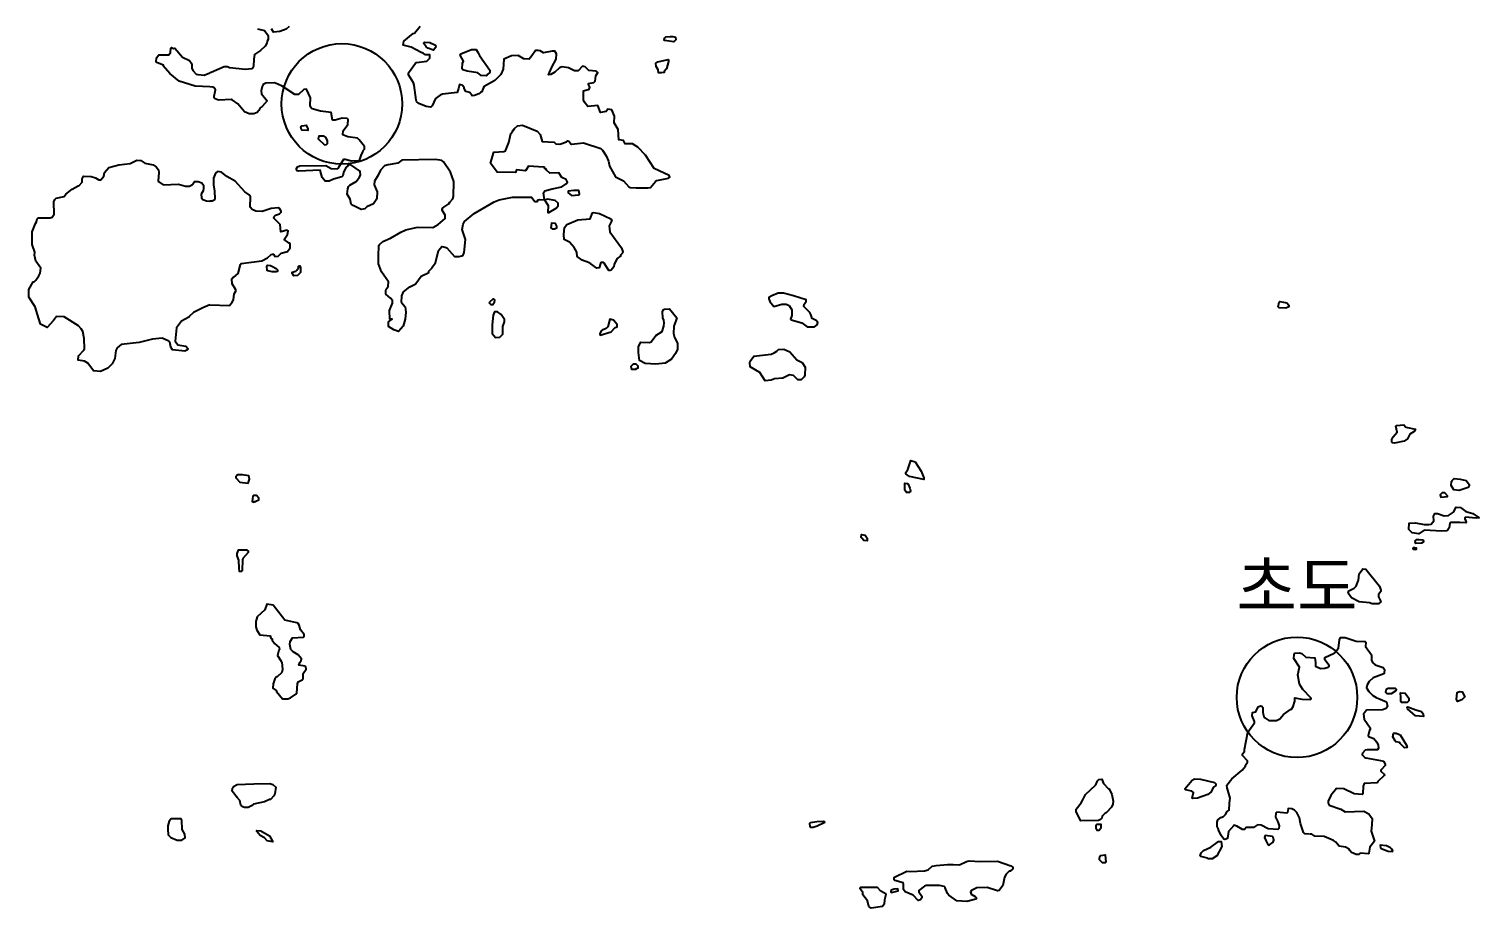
# Model space of a CAD drawing. Header units: millimetres. Extents: x -19392 to 580976, y -49129 to 736091.
# Drawn here: x 195983 to 226057, y 78236 to 96473 of the extents above; entities that cross this region are included whole.
import ezdxf
from ezdxf.enums import TextEntityAlignment as Align

# ---------------------------------------------------------------- set-up
doc = ezdxf.new("R2010")
doc.units = ezdxf.units.MM
for name, color, linetype in [('2122', 7, 'Continuous'), ('AWS', 4, 'Continuous'), ('AWS명', 2, 'Continuous')]:
    doc.layers.add(name, color=color, linetype=linetype)
doc.styles.get("Standard").update_dxf_attribs({"font": ''})
doc.styles.get('Standard').set_extended_font_data('Gulim')

msp = doc.modelspace()

# ---------------------------------------------------------------- linework, layer by layer
at = {"layer": '2122', "color": 7}
for points in [[(200724, 96476), (200869, 96445), (200944, 96339), (200944, 96252), (200922, 96219), (200916, 96181), (200883, 96114), (200785, 96024), (200659, 95945), (200659, 95945), (200644, 95850), (200640, 95701), (200622, 95660), (200599, 95644), (200472, 95632), (200141, 95671), (200097, 95686), (200029, 95686), (199760, 95573), (199734, 95563)], [(201381, 96528), (201314, 96473), (201188, 96421), (201051, 96408), (201013, 96477)], [(203706, 90801), (203718, 90938), (203749, 91019), (203880, 91126), (204005, 91183), (204005, 91196), (204117, 91346), (204279, 91421), (204279, 91447), (204343, 91517), (204343, 91530), (204415, 91621), (204477, 91878), (204546, 91959), (204616, 91950), (204646, 91935), (204809, 91751), (204907, 91755), (204963, 91766), (204990, 91783), (205009, 91836), (205039, 92104), (204970, 92311), (204988, 92421), (205019, 92479), (205218, 92643), (205630, 92886), (205736, 92932), (206010, 92983), (206404, 92984), (206473, 92894), (206523, 92894), (206542, 92928), (206542, 92928), (206573, 92935), (206676, 92931), (206654, 93072), (206685, 93116), (206837, 93160), (207032, 93198), (207121, 93258), (207152, 93293), (207121, 93349), (207034, 93392), (206970, 93486), (206784, 93479), (206715, 93547), (206708, 93566), (206689, 93572), (206670, 93607), (206657, 93610), (206345, 93627), (206283, 93534), (206096, 93551), (206071, 93499), (205691, 93501), (205556, 93690), (205621, 93917), (205832, 93935), (205864, 93947), (205938, 94120), (205975, 94307), (206018, 94351), (206018, 94376), (206044, 94390), (206050, 94409), (206112, 94464), (206112, 94464), (206218, 94477), (206524, 94353), (206587, 94284), (206625, 94138), (206875, 94123), (206912, 94092), (206994, 94086), (207131, 94130), (207156, 94152), (207181, 94149), (207225, 94086), (207237, 94083), (207481, 94112), (207844, 93995), (207881, 93961), (207955, 93843), (208001, 93730), (208026, 93626), (208146, 93409), (208315, 93322), (208427, 93201), (208453, 93188), (208577, 93176), (208815, 93177), (208871, 93186), (208977, 93311), (209008, 93330), (209246, 93381), (209277, 93400), (209258, 93435), (208951, 93580), (208769, 93854), (208612, 94023), (208612, 94023), (208499, 94091), (208349, 94090), (208310, 94157), (208218, 94174), (208205, 94390), (208117, 94527), (208129, 94664), (208072, 94798), (207991, 94813), (207954, 94761), (207835, 94744), (207778, 94885), (207572, 94868), (207497, 94962), (207484, 95005), (207484, 95187), (207602, 95228), (207614, 95263), (207585, 95319), (207589, 95343), (207701, 95366), (207727, 95388), (207738, 95501), (207782, 95569), (207745, 95600), (207595, 95615), (207519, 95687), (207463, 95699), (207376, 95605), (207294, 95605), (207170, 95667), (207042, 95688), (206989, 95666), (206989, 95666), (206891, 95580), (206804, 95532), (206760, 95522), (206829, 95679), (206919, 95847), (206925, 95960), (206887, 96016), (206831, 96015), (206656, 95981), (206587, 96021), (206543, 96030), (206487, 96027), (206415, 95914), (206357, 95848), (206244, 95857), (206132, 95920), (205988, 95919), (205832, 95846), (205815, 95637), (205770, 95531), (205647, 95406), (205425, 95281), (205403, 95248), (205373, 95171), (205350, 95155), (205314, 95129), (205226, 95097), (205173, 95089), (205128, 95154), (205041, 95178), (205009, 95241), (205008, 95261), (204966, 95310), (204966, 95310), (204909, 95322), (204894, 95239), (204866, 95159), (204560, 95118), (204510, 95102), (204416, 95033), (204342, 94880), (204317, 94852), (204219, 94868), (204067, 94931), (204023, 94969), (204010, 94999), (203973, 95307), (203960, 95356), (203852, 95524), (203852, 95565), (203999, 95766), (204020, 95781), (204233, 95807), (204295, 95870), (204295, 95938), (204207, 95938), (204157, 95975), (204115, 95987), (203907, 96093), (203744, 96136), (203757, 96224), (203950, 96378), (203981, 96390), (204093, 96531)], [(209278, 96316), (209335, 96318), (209392, 96303), (209398, 96249), (209354, 96209), (209167, 96236), (209160, 96254), (209172, 96290), (209191, 96311), (209278, 96316), (209278, 96316)], [(199734, 95270), (199432, 95286), (199097, 95390), (198904, 95549), (198769, 95711), (198770, 95723), (198645, 95771), (198621, 95791), (198628, 95878), (198678, 95940), (198885, 95940), (198916, 95986), (198924, 96074), (198937, 96086), (198980, 96070), (199005, 96073), (199165, 95890), (199314, 95819), (199357, 95750), (199362, 95656), (199390, 95604), (199448, 95536), (199488, 95531), (199619, 95516), (199734, 95563)], [(204299, 96190), (204413, 96141), (204419, 96095), (204376, 96036), (204253, 96079), (204219, 96100), (204175, 96169), (204175, 96188), (204187, 96201), (204299, 96190), (204299, 96190)], [(205235, 96048), (205257, 96045), (205300, 95982), (205325, 95923), (205539, 95617), (205539, 95568), (205499, 95539), (205470, 95499), (205359, 95511), (205289, 95563), (205069, 95601), (204982, 95628), (204964, 95650), (204976, 95760), (204995, 95803), (204926, 95931), (204938, 95959), (205163, 96048), (205235, 96048), (205235, 96048)], [(208992, 95693), (208987, 95766), (209025, 95789), (209237, 95840), (209244, 95830), (209249, 95799), (209206, 95649), (209157, 95592), (209157, 95574), (209100, 95564), (209038, 95567), (209032, 95629), (208992, 95693), (208992, 95693)], [(203706, 90801), (203787, 90710), (203801, 90597), (203787, 90455), (203744, 90306), (203645, 90200), (203553, 90235), (203440, 90299), (203440, 90398), (203514, 90450), (203464, 90456), (203457, 90631), (203525, 90788), (203519, 90843), (203481, 90890), (203381, 90969), (203381, 91049), (203388, 91076), (203430, 91131), (203436, 91225), (203292, 91436), (203235, 91599), (203230, 91761), (203240, 91980), (203252, 92005), (203320, 92067), (203483, 92131), (203695, 92256), (203801, 92304), (204038, 92364), (204357, 92358), (204469, 92415), (204618, 92541), (204612, 92609), (204549, 92713), (204549, 92731), (204564, 92761), (204693, 92844), (204712, 92881), (204773, 92953), (204786, 92997), (204791, 93309), (204791, 93309), (204722, 93503), (204578, 93718), (204546, 93747), (204415, 93765), (203714, 93753), (203634, 93687), (203432, 93658), (203353, 93636), (203272, 93542), (203227, 93441), (203148, 93317), (203142, 93238), (203205, 93098), (203199, 92949), (203125, 92845), (202993, 92785), (202950, 92741), (202873, 92730), (202737, 92800), (202687, 92815), (202668, 92840), (202643, 92946), (202580, 93046), (202595, 93160), (202611, 93208), (202636, 93234), (202766, 93309), (202841, 93402), (202860, 93446), (202854, 93513), (202835, 93534), (202660, 93652), (202603, 93652), (202603, 93652), (202597, 93633), (202554, 93600), (202508, 93498), (202492, 93430), (202473, 93408), (202300, 93355), (202211, 93313), (202129, 93319), (202066, 93394), (202023, 93547), (201575, 93527), (201548, 93529), (201529, 93558), (201529, 93576), (201554, 93617), (201603, 93636), (202140, 93638), (202247, 93579), (202384, 93574), (202403, 93583), (202415, 93621), (202515, 93770), (202540, 93773), (202671, 93740), (202840, 93747), (202880, 93868), (202908, 93916), (202914, 93953), (202940, 93978), (202945, 94034), (202834, 94175), (202795, 94209), (202595, 94233), (202595, 94233), (202495, 94277), (202501, 94358), (202594, 94489), (202600, 94596), (202581, 94617), (202481, 94620), (202334, 94584), (202275, 94579), (202250, 94744), (202031, 94768), (201858, 94816), (201837, 94836), (201818, 94886), (201823, 95042), (201741, 95224), (201686, 95217), (201573, 95117), (201498, 95117), (201236, 95290), (201142, 95330), (201073, 95353), (200894, 95349), (200842, 95320), (200817, 95283), (200801, 95190), (200804, 95130), (200924, 94983), (200822, 94868), (200778, 94836), (200750, 94780), (200712, 94739), (200644, 94714), (200550, 94714), (200550, 94714), (200456, 94757), (200311, 94919), (200200, 95006), (200181, 95012), (199912, 94998), (199843, 95026), (199824, 95048), (199824, 95079), (199847, 95176), (199852, 95214), (199826, 95254), (199797, 95269), (199734, 95270)], [(201690, 94474), (201731, 94476), (201763, 94399), (201763, 94368), (201645, 94371), (201632, 94383), (201620, 94442), (201651, 94467), (201690, 94474), (201690, 94474)], [(202089, 94247), (201995, 94250), (201982, 94194), (202115, 94069), (202152, 94075), (202171, 94097), (202177, 94163), (202138, 94222), (202089, 94247), (202089, 94247)], [(199734, 90750), (199590, 90690), (199398, 90588), (199397, 90588), (199302, 90511), (199295, 90493), (199145, 90410), (199060, 90304), (199041, 90276), (199014, 89999), (199069, 89923), (199069, 89923), (199238, 89891), (199281, 89839), (199268, 89815), (199217, 89791), (198962, 89819), (198925, 89869), (198902, 89976), (198883, 89998), (198746, 90059), (198546, 90035), (198266, 89967), (197895, 89927), (197813, 89858), (197781, 89803), (197760, 89634), (197708, 89523), (197620, 89437), (197469, 89370), (197319, 89378), (197203, 89542), (197134, 89580), (197003, 89600), (197011, 89694), (197125, 89818), (197131, 89837), (197128, 90055), (197099, 90199), (197067, 90250), (197013, 90314), (196715, 90498), (196553, 90506), (196489, 90428), (196359, 90282), (196224, 90352), (196160, 90551), (196111, 90707), (195983, 90912), (195983, 91068), (196068, 91225), (196087, 91228), (196125, 91265), (196189, 91354), (196215, 91404), (196230, 91514), (196124, 91655), (196098, 91784), (196101, 91843), (196101, 91843), (196047, 92003), (196047, 92265), (196116, 92436), (196139, 92473), (196154, 92536), (196173, 92554), (196423, 92554), (196461, 92572), (196505, 92631), (196496, 92887), (196521, 92937), (196547, 92962), (196710, 93000), (196745, 93044), (196880, 93152), (197000, 93222), (197025, 93227), (197088, 93292), (197089, 93367), (197115, 93417), (197271, 93415), (197363, 93384), (197433, 93344), (197470, 93344), (197534, 93418), (197547, 93499), (197642, 93597), (197843, 93657), (198081, 93685), (198220, 93749), (198300, 93745), (198387, 93691), (198555, 93655), (198624, 93616), (198666, 93548), (198666, 93548), (198677, 93497), (198659, 93321), (198677, 93299), (198765, 93243), (199087, 93254), (199231, 93215), (199312, 93214), (199375, 93247), (199413, 93312), (199494, 93311), (199569, 93279), (199600, 93234), (199605, 93166), (199592, 93116), (199553, 93048), (199559, 92967), (199587, 92938), (199663, 92911), (199734, 92904)], [(199734, 90750), (200139, 90735), (200198, 90806), (200226, 90851), (200238, 90976), (200275, 91037), (200275, 91064), (200200, 91189), (200193, 91289), (200219, 91326), (200231, 91326), (200318, 91401), (200367, 91587), (200385, 91608), (200810, 91666), (200927, 91726), (201007, 91796), (201031, 91804), (201057, 91801), (201085, 91754), (201148, 91760), (201210, 91823), (201347, 91854), (201397, 91930), (201403, 92011), (201391, 92033), (201378, 92033), (201276, 92103), (201346, 92211), (201358, 92289), (201339, 92299), (201208, 92266), (201189, 92416), (201189, 92416), (201064, 92548), (201070, 92585), (201095, 92610), (201176, 92635), (201213, 92673), (201213, 92692), (201182, 92747), (201151, 92760), (201003, 92749), (200820, 92690), (200688, 92692), (200610, 92726), (200569, 92777), (200575, 92989), (200549, 93036), (200462, 93095), (200261, 93319), (200088, 93416), (199974, 93506), (199893, 93515), (199848, 93480), (199811, 93380), (199810, 93237), (199833, 93110), (199838, 92948), (199825, 92924), (199782, 92899), (199734, 92904)], [(206676, 92931), (206752, 92813), (206743, 92664), (206767, 92664), (206917, 92754), (206960, 92805), (206960, 92861), (206898, 92917), (206734, 92941), (206676, 92931), (206676, 92931)], [(207282, 93123), (207166, 93109), (207166, 93077), (207235, 93018), (207384, 93035), (207403, 93056), (207390, 93122), (207282, 93123), (207282, 93123)], [(206893, 92324), (206893, 92337), (206931, 92348), (206931, 92386), (206905, 92436), (206818, 92448), (206807, 92348), (206831, 92324), (206893, 92324), (206893, 92324)], [(201031, 91548), (201110, 91507), (201136, 91479), (201136, 91442), (201111, 91432), (201024, 91437), (200936, 91454), (200923, 91466), (200918, 91546), (200930, 91572), (200992, 91566), (201031, 91548), (201031, 91548)], [(201540, 91468), (201570, 91518), (201576, 91555), (201601, 91559), (201614, 91518), (201617, 91418), (201555, 91359), (201474, 91355), (201442, 91405), (201442, 91431), (201515, 91451), (201540, 91468), (201540, 91468)], [(205540, 90813), (205611, 90876), (205636, 90857), (205631, 90789), (205603, 90751), (205571, 90751), (205537, 90782), (205540, 90813), (205540, 90813)], [(211837, 90937), (211633, 90991), (211521, 90990), (211390, 90940), (211328, 90902), (211328, 90876), (211346, 90823), (211434, 90714), (211597, 90765), (211684, 90765), (211747, 90734), (211804, 90647), (211804, 90528), (211779, 90456), (211792, 90438), (212011, 90379), (212123, 90292), (212273, 90296), (212329, 90337), (212342, 90386), (212310, 90424), (212223, 90467), (212202, 90548), (212179, 90592), (212053, 90713), (212060, 90761), (212103, 90817), (212103, 90854), (211837, 90937), (211837, 90937)], [(205590, 90337), (205589, 90157), (205658, 90070), (205745, 90077), (205814, 90139), (205813, 90302), (205844, 90398), (205844, 90448), (205775, 90552), (205700, 90608), (205637, 90608), (205607, 90533), (205590, 90337), (205590, 90337)], [(222000, 90809), (222068, 90795), (222112, 90741), (222112, 90710), (222050, 90682), (221912, 90685), (221893, 90709), (221912, 90807), (221924, 90819), (222000, 90809), (222000, 90809)], [(207989, 90291), (207956, 90256), (207869, 90227), (207850, 90208), (207825, 90150), (207826, 90124), (208057, 90191), (208138, 90278), (208181, 90297), (208181, 90341), (208107, 90433), (208030, 90453), (207989, 90291), (207989, 90291)], [(211493, 89790), (211531, 89821), (211638, 89834), (211763, 89772), (211907, 89610), (212020, 89552), (212082, 89455), (212077, 89292), (212062, 89258), (211996, 89195), (211927, 89192), (211839, 89285), (211758, 89297), (211621, 89228), (211444, 89214), (211377, 89184), (211252, 89174), (211140, 89345), (210939, 89463), (210933, 89551), (210939, 89582), (211014, 89682), (211376, 89727), (211438, 89752), (211493, 89790), (211493, 89790)], [(208577, 89417), (208577, 89430), (208615, 89443), (208615, 89481), (208577, 89518), (208515, 89517), (208465, 89468), (208478, 89417), (208577, 89417), (208577, 89417)], [(224714, 88124), (224620, 88067), (224577, 87973), (224508, 87920), (224303, 87882), (224265, 87885), (224246, 87903), (224252, 87959), (224277, 88015), (224358, 88110), (224332, 88235), (224345, 88247), (224495, 88260), (224538, 88210), (224739, 88173), (224714, 88124), (224714, 88124)], [(214208, 87333), (214276, 87519), (214362, 87493), (214484, 87301), (214540, 87158), (214540, 87126), (214246, 87191), (214201, 87216), (214171, 87244), (214171, 87275), (214208, 87333), (214208, 87333)], [(200414, 87223), (200308, 87225), (200270, 87184), (200270, 87159), (200358, 87072), (200527, 87051), (200557, 87135), (200545, 87201), (200414, 87223), (200414, 87223)], [(214146, 86957), (214146, 87050), (214196, 87044), (214216, 87031), (214255, 86947), (214266, 86894), (214260, 86870), (214247, 86857), (214185, 86860), (214146, 86906), (214146, 86957), (214146, 86957)], [(225669, 87131), (225792, 87108), (225861, 87015), (225830, 86959), (225649, 86896), (225537, 86914), (225480, 86999), (225486, 87083), (225499, 87107), (225544, 87146), (225669, 87131), (225669, 87131)], [(200652, 86654), (200652, 86667), (200690, 86667), (200690, 86680), (200752, 86704), (200752, 86742), (200703, 86792), (200639, 86792), (200628, 86779), (200615, 86667), (200652, 86654), (200652, 86654)], [(225327, 86852), (225293, 86851), (225249, 86807), (225268, 86757), (225406, 86776), (225406, 86788), (225349, 86851), (225327, 86852), (225327, 86852)], [(226057, 86333), (225999, 86325), (225776, 86347), (225763, 86334), (225763, 86309), (225788, 86250), (225782, 86225), (225658, 86235), (225464, 86233), (225451, 86220), (225439, 86126), (225414, 86083), (225383, 86060), (225286, 86052), (224921, 86075), (224809, 85999), (224671, 86018), (224602, 86086), (224608, 86223), (224739, 86230), (224918, 86196), (225019, 86190), (225064, 86200), (225120, 86269), (225113, 86369), (225138, 86419), (225195, 86423), (225332, 86376), (225426, 86377), (225526, 86449), (225581, 86552), (225671, 86545), (225781, 86465), (225781, 86465), (225932, 86422), (226057, 86333), (226057, 86333)], [(213256, 85912), (213244, 85926), (213250, 85985), (213325, 85973), (213369, 85911), (213369, 85854), (213301, 85860), (213256, 85912), (213256, 85912)], [(224693, 85680), (224732, 85673), (224759, 85683), (224764, 85705), (224757, 85705), (224727, 85712), (224695, 85712), (224683, 85695), (224693, 85680), (224693, 85680)], [(224815, 85879), (224902, 85875), (224909, 85843), (224902, 85824), (224865, 85809), (224747, 85802), (224734, 85843), (224740, 85862), (224759, 85880), (224815, 85879), (224815, 85879)], [(200328, 85450), (200333, 85278), (200345, 85222), (200383, 85219), (200414, 85241), (200415, 85459), (200425, 85491), (200538, 85617), (200538, 85642), (200506, 85661), (200319, 85660), (200294, 85594), (200294, 85544), (200328, 85450), (200328, 85450)], [(223512, 84911), (223555, 85037), (223574, 85170), (223649, 85270), (223712, 85265), (223990, 84912), (224019, 84829), (224019, 84803), (223976, 84741), (223976, 84691), (224010, 84626), (224020, 84585), (223976, 84544), (223843, 84550), (223787, 84569), (223570, 84590), (223413, 84670), (223344, 84770), (223356, 84814), (223469, 84874), (223512, 84911), (223512, 84911)], [(201213, 83359), (201226, 83339), (201239, 83182), (201227, 83120), (201127, 83032), (201115, 83032), (201084, 82988), (201047, 82888), (201041, 82800), (201111, 82750), (201117, 82729), (201241, 82576), (201354, 82577), (201410, 82599), (201516, 82671), (201535, 82703), (201552, 82890), (201565, 82928), (201646, 82972), (201671, 82997), (201670, 83103), (201733, 83190), (201727, 83237), (201714, 83253), (201582, 83274), (201600, 83333), (201631, 83368), (201632, 83409), (201563, 83490), (201464, 83552), (201413, 83601), (201396, 83703), (201400, 83764), (201400, 83764), (201449, 83839), (201675, 83852), (201693, 83871), (201693, 83908), (201612, 84008), (201588, 84102), (201567, 84136), (201536, 84152), (201286, 84208), (201047, 84519), (200916, 84543), (200873, 84425), (200717, 84274), (200686, 84180), (200687, 84068), (200706, 83999), (200768, 83906), (200987, 83882), (201000, 83837), (201024, 83819), (201024, 83794), (201075, 83723), (201175, 83639), (201176, 83601), (201163, 83588), (201138, 83476), (201213, 83359), (201213, 83359)], [(222543, 79769), (222449, 79775), (222418, 79806), (222355, 79987), (222336, 80105), (222279, 80215), (222229, 80264), (222172, 80293), (222097, 80299), (222085, 80221), (222073, 80205), (221866, 80223), (221842, 80204), (221836, 80123), (221887, 80021), (221911, 79942), (221905, 79885), (221887, 79864), (221687, 79878), (221542, 79953), (221461, 79965), (221380, 79903), (221230, 79909), (221194, 79865), (221149, 79864), (221036, 79931), (220969, 79957), (220969, 79945), (220862, 79826), (220844, 79676), (220788, 79654), (220763, 79663), (220706, 79740), (220706, 79740), (220656, 79856), (220656, 79875), (220625, 79925), (220629, 80014), (220643, 80063), (220705, 80113), (220755, 80132), (220798, 80176), (220833, 80235), (220873, 80263), (220881, 80414), (220897, 80513), (220833, 80730), (220827, 80784), (220933, 80919), (221147, 81098), (221214, 81179), (221214, 81198), (221257, 81265), (221257, 81289), (221151, 81401), (221151, 81438), (221194, 81483), (221194, 81526), (221262, 81883), (221399, 82081), (221404, 82108), (221354, 82221), (221360, 82289), (221429, 82308), (221478, 82408), (221528, 82430), (221553, 82427), (221553, 82427), (221572, 82393), (221574, 82295), (221591, 82206), (221616, 82180), (221697, 82125), (221854, 82129), (221928, 82163), (222004, 82253), (222149, 82356), (222171, 82362), (222203, 82417), (222234, 82530), (222240, 82598), (222383, 82568), (222564, 82565), (222577, 82577), (222570, 82599), (222401, 82768), (222332, 82879), (222300, 83073), (222337, 83236), (222219, 83416), (222223, 83493), (222237, 83523), (222336, 83529), (222380, 83514), (222468, 83442), (222649, 83424), (222668, 83331), (222669, 83256), (222769, 83206), (222862, 83213), (222931, 83235), (222931, 83235), (222950, 83250), (222950, 83269), (222862, 83388), (222862, 83431), (223055, 83522), (223142, 83626), (223166, 83801), (223185, 83851), (223278, 83845), (223510, 83771), (223698, 83762), (223710, 83746), (223704, 83659), (223824, 83491), (223830, 83372), (223855, 83322), (223905, 83279), (224068, 83229), (224100, 83186), (224093, 83111), (224081, 83098), (223863, 83010), (223777, 82937), (223737, 82863), (223726, 82803), (223774, 82731), (223852, 82647), (223921, 82603), (224139, 82514), (224158, 82417), (224133, 82377), (224053, 82348), (223722, 82341), (223722, 82341), (223659, 82259), (223672, 82153), (223797, 81975), (223798, 81935), (223785, 81923), (223755, 81807), (223767, 81791), (223873, 81755), (223935, 81675), (223967, 81617), (223974, 81549), (223955, 81517), (223737, 81519), (223693, 81510), (223643, 81447), (223637, 81416), (223687, 81360), (223707, 81352), (224013, 81299), (224075, 81280), (224113, 81218), (224113, 81193), (224019, 81099), (224019, 81073), (224094, 81005), (224088, 80986), (223958, 80861), (223943, 80836), (223677, 80822), (223652, 80766), (223646, 80604), (223634, 80591), (223465, 80606), (223465, 80606), (223252, 80709), (223103, 80714), (222984, 80570), (222928, 80451), (222928, 80408), (222948, 80367), (223191, 80290), (223278, 80228), (223666, 80242), (223772, 80192), (223842, 80092), (223837, 79963), (223818, 79830), (223893, 79624), (223794, 79498), (223775, 79371), (223762, 79358), (223595, 79376), (223557, 79348), (223507, 79348), (223413, 79391), (223373, 79435), (223367, 79456), (223287, 79500), (223156, 79522), (223078, 79611), (223037, 79639), (222843, 79720), (222649, 79729), (222587, 79767), (222556, 79769), (222556, 79769)], [(224225, 82791), (224176, 82789), (224132, 82767), (224120, 82717), (224145, 82686), (224245, 82686), (224338, 82749), (224345, 82768), (224326, 82793), (224225, 82791), (224225, 82791)], [(225595, 82628), (225607, 82710), (225652, 82726), (225707, 82723), (225763, 82617), (225701, 82557), (225614, 82522), (225588, 82572), (225595, 82628), (225595, 82628)], [(224434, 82601), (224426, 82700), (224527, 82694), (224601, 82587), (224601, 82532), (224564, 82503), (224452, 82502), (224439, 82521), (224434, 82601), (224434, 82601)], [(224744, 82347), (224864, 82313), (224896, 82267), (224909, 82211), (224738, 82224), (224577, 82369), (224565, 82406), (224583, 82410), (224744, 82347), (224744, 82347)], [(224315, 81705), (224273, 81786), (224282, 81862), (224342, 81862), (224423, 81831), (224554, 81616), (224567, 81563), (224511, 81556), (224425, 81649), (224417, 81672), (224329, 81687), (224315, 81705), (224315, 81705)], [(217839, 80482), (217898, 80590), (218110, 80790), (218147, 80878), (218172, 80904), (218235, 80907), (218266, 80819), (218373, 80707), (218385, 80708), (218442, 80592), (218472, 80453), (218462, 80392), (218436, 80330), (218326, 80210), (218306, 80203), (218243, 80142), (218231, 80101), (218206, 80073), (218163, 80054), (217800, 80047), (217700, 80228), (217700, 80290), (217805, 80421), (217839, 80482), (217839, 80482)], [(220280, 80912), (220571, 80843), (220596, 80812), (220596, 80780), (220547, 80743), (220497, 80640), (220436, 80593), (220221, 80513), (220116, 80505), (220110, 80513), (220135, 80630), (220103, 80658), (219972, 80691), (219959, 80707), (220108, 80885), (220153, 80917), (220280, 80912), (220280, 80912)], [(200647, 80810), (200979, 80820), (201041, 80796), (201104, 80745), (201079, 80608), (201061, 80565), (200992, 80489), (200972, 80489), (200865, 80440), (200637, 80388), (200600, 80356), (200530, 80319), (200450, 80321), (200418, 80333), (200380, 80368), (200355, 80465), (200302, 80530), (200295, 80551), (200276, 80561), (200199, 80657), (200204, 80724), (200223, 80742), (200223, 80755), (200304, 80799), (200647, 80810), (200647, 80810)], [(198862, 79869), (198870, 79754), (198925, 79697), (199055, 79646), (199155, 79645), (199225, 79693), (199213, 79768), (199159, 79866), (199155, 80057), (199137, 80085), (198930, 80085), (198892, 80035), (198865, 79944), (198862, 79869), (198862, 79869)], [(212326, 80029), (212459, 80035), (212483, 80025), (212477, 80000), (212333, 79934), (212244, 79909), (212203, 79903), (212184, 79921), (212178, 79996), (212190, 80008), (212326, 80029), (212326, 80029)], [(201039, 79611), (200920, 79633), (200865, 79689), (200776, 79738), (200707, 79823), (200707, 79847), (200789, 79839), (200970, 79733), (201039, 79611), (201039, 79611)], [(218182, 79854), (218219, 79905), (218219, 79967), (218131, 79967), (218107, 79941), (218107, 79892), (218131, 79854), (218182, 79854), (218182, 79854)], [(221638, 79634), (221675, 79556), (221688, 79541), (221713, 79545), (221787, 79604), (221799, 79641), (221787, 79704), (221775, 79719), (221619, 79741), (221606, 79700), (221638, 79634), (221638, 79634)], [(220495, 79496), (220651, 79613), (220707, 79616), (220726, 79513), (220620, 79316), (220520, 79256), (220445, 79253), (220427, 79269), (220289, 79302), (220277, 79321), (220295, 79380), (220344, 79430), (220495, 79496), (220495, 79496)], [(224139, 79525), (224005, 79537), (224012, 79486), (224031, 79468), (224175, 79412), (224262, 79409), (224269, 79419), (224250, 79459), (224219, 79487), (224139, 79525), (224139, 79525)], [(215149, 79141), (215279, 79132), (215429, 79201), (215485, 79214), (215710, 79202), (216072, 79210), (216348, 79114), (216385, 79080), (216385, 79048), (216335, 78998), (216311, 78998), (216249, 78936), (216219, 78878), (216180, 78704), (216106, 78601), (216072, 78590), (215855, 78659), (215643, 78652), (215531, 78602), (215512, 78567), (215525, 78521), (215606, 78474), (215632, 78446), (215619, 78417), (215432, 78370), (215225, 78388), (215063, 78501), (215031, 78538), (214987, 78653), (214962, 78681), (214868, 78706), (214588, 78702), (214556, 78692), (214556, 78692), (214438, 78601), (214438, 78570), (214500, 78480), (214500, 78448), (214471, 78408), (214426, 78392), (214319, 78504), (214157, 78572), (214119, 78622), (214120, 78729), (214112, 78759), (213942, 78808), (213927, 78820), (213924, 78852), (213937, 78877), (214193, 78997), (214261, 78991), (214555, 79005), (214635, 79030), (214716, 79105), (214798, 79121), (215034, 79141), (215149, 79141), (215149, 79141)], [(218186, 79257), (218190, 79304), (218210, 79324), (218302, 79342), (218315, 79186), (218303, 79174), (218247, 79173), (218184, 79236), (218186, 79257), (218186, 79257)], [(213488, 78670), (213575, 78670), (213638, 78602), (213738, 78542), (213757, 78515), (213729, 78404), (213720, 78315), (213683, 78270), (213449, 78236), (213402, 78270), (213376, 78382), (213276, 78507), (213275, 78557), (213225, 78631), (213225, 78656), (213238, 78669), (213488, 78670), (213488, 78670)], [(213929, 78629), (213862, 78609), (213856, 78577), (213869, 78559), (214013, 78593), (214013, 78606), (213994, 78621), (214000, 78634), (213929, 78629), (213929, 78629)]]:
    msp.add_lwpolyline(points, dxfattribs=at)
for points in [[(207075, 92211), (207087, 92355), (207136, 92418), (207367, 92513), (207623, 92535), (207673, 92657), (207692, 92667), (207817, 92645), (208049, 92533), (208074, 92502), (208017, 92390), (208031, 92265), (208269, 91935), (208301, 91853), (208292, 91820), (208254, 91782), (208255, 91769), (208183, 91709), (208121, 91597), (208114, 91540), (208059, 91472), (208040, 91465), (208009, 91465), (207914, 91615), (207896, 91627), (207851, 91627), (207833, 91609), (207809, 91518), (207759, 91508), (207633, 91602), (207633, 91602), (207585, 91631), (207457, 91674), (207351, 91752), (207344, 91844), (207287, 91943), (207195, 92049), (207082, 92106)], [(208627, 89884), (208676, 89974), (208851, 89969), (208884, 89983), (208981, 90113), (209112, 90194), (209149, 90307), (209156, 90376), (209150, 90430), (209132, 90480), (209124, 90607), (209142, 90651), (209161, 90663), (209267, 90664), (209417, 90483), (209402, 90415), (209356, 90307), (209350, 90158), (209371, 90074), (209431, 89955), (209432, 89833), (209395, 89739), (209308, 89620), (209308, 89620), (209179, 89541), (208981, 89520), (208761, 89534), (208648, 89598), (208626, 89760)]]:
    msp.add_lwpolyline(points, close=True, dxfattribs=at)
at = {"layer": 'AWS'}
for centre in [(202473, 94919), (222283, 82607)]:
    msp.add_circle(centre, 1250, dxfattribs=at)

# ---------------------------------------------------------------- texts
at = {"layer": 'AWS명'}
msp.add_text('초도', height=1000, dxfattribs=at).set_placement((222283, 84107), align=Align.BOTTOM_CENTER)

doc.saveas('drawing.dxf')
